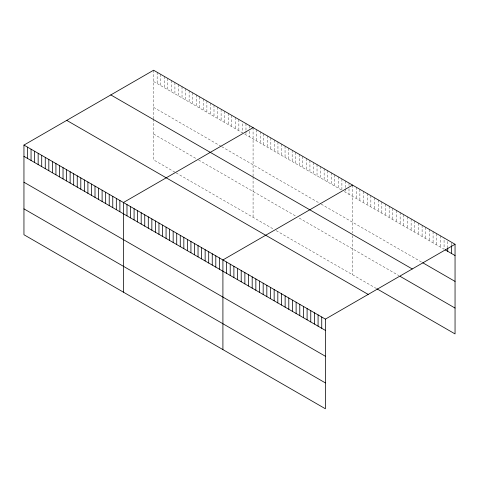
<?xml version="1.0" encoding="UTF-8"?>
<svg xmlns="http://www.w3.org/2000/svg" width="479" height="479" viewBox="0 0 479 479"><rect width="100%" height="100%" fill="white"/><g stroke="black" fill="none" stroke-linecap="round" stroke-linejoin="round"><path stroke-width="0.36" stroke-dasharray="2.4 1.8" d="M153.603 70.227L153.603 118.792M153.603 81.508L242.422 132.785L242.422 121.504M244.787 134.15L341.898 190.217M344.269 191.588L444.069 249.206L444.069 237.925M153.603 107.368L221.106 146.34M221.693 146.682L320.583 203.773M321.175 204.12L422.107 262.39M153.603 134.018L196.234 158.633M198.605 159.998L295.711 216.065M299.267 218.113L398.923 275.653M174.919 172.189L153.603 159.878L153.603 119.427M176.104 172.871L273.802 229.279M276.173 230.644L376.35 288.484M451.392 242.859L451.392 244.973M447.727 241.452L447.727 247.092M440.411 235.812L440.411 247.092M436.746 233.698L436.746 244.979M433.088 231.585L433.088 242.865M429.429 229.471L429.429 240.751M425.765 227.357L425.765 238.638M422.107 225.244L422.107 236.524M418.448 223.13L418.448 234.411M414.784 221.017L414.784 232.297M411.126 218.909L411.126 230.183M407.461 216.795L407.461 228.07M403.803 214.682L403.803 225.956M400.145 212.568L400.145 223.843M396.48 210.455L396.48 221.735M392.822 208.341L392.822 219.621M389.164 206.227L389.164 217.508M385.499 204.114L385.499 215.394M381.841 202L381.841 213.281M378.182 199.887L378.182 211.167M374.518 197.773L374.518 209.054M370.86 195.66L370.86 206.94M367.201 193.546L367.201 204.826M363.537 191.432L363.537 202.713M359.879 189.319L359.879 200.599M356.22 187.205L356.22 198.486M352.556 185.092L352.556 233.022M352.556 235.56L352.556 274.748M349.005 183.044L349.005 185.864M349.005 188.684L349.005 194.318M345.449 180.99L345.449 188.037M345.449 188.744L345.449 192.271M341.898 178.936L341.898 189.516M338.348 176.889L338.348 188.169M334.791 174.835L334.791 186.115M331.24 172.787L331.24 184.068M327.69 170.734L327.69 182.014M324.133 168.686L324.133 179.96M320.583 166.632L320.583 177.913M317.032 164.578L317.032 175.859M313.476 162.531L313.476 173.811M309.925 160.477L309.925 171.757M306.368 158.429L306.368 169.704M302.818 156.376L302.818 167.656M299.267 154.328L299.267 165.602M295.711 152.274L295.711 163.555M292.16 150.22L292.16 161.501M288.609 148.173L288.609 159.453M285.053 146.119L285.053 157.399M281.502 144.071L281.502 155.346M277.946 142.018L277.946 153.298M274.395 139.964L274.395 151.244M270.845 137.916L270.845 149.197M267.288 135.862L267.288 147.143M263.737 133.815L263.737 145.095M260.187 131.761L260.187 143.041M256.63 129.713L256.63 140.988M253.08 127.659L253.08 176.224M253.08 176.859L253.08 217.316M249.529 125.606L249.529 128.426M249.529 131.246L249.529 136.886M245.972 123.558L245.972 130.605M245.972 131.312L245.972 134.838M238.865 119.457L238.865 130.731M235.315 117.403L235.315 128.683M231.764 115.355L231.764 126.63M228.208 113.301L228.208 124.582M224.657 111.248L224.657 122.528M221.106 109.2L221.106 120.48M217.55 107.146L217.55 118.427M213.999 105.099L213.999 116.373M210.443 103.045L210.443 114.325M206.892 100.991L206.892 112.272M203.341 98.943L203.341 110.224M199.785 96.89L199.785 108.17M196.234 94.842L196.234 106.122M192.684 92.788L192.684 104.069M189.127 90.741L189.127 102.015M185.577 88.687L185.577 99.967M182.026 86.633L182.026 97.914M178.469 84.585L178.469 95.866M174.919 82.532L174.919 93.812M171.362 80.484L171.362 91.758M167.812 78.43L167.812 89.711M164.261 76.383L164.261 87.657M160.704 74.329L160.704 85.609M157.154 72.275L157.154 83.556"/><path stroke-width="0.72" d="M23.95 145.077L325.397 319.122L325.397 408.773L23.95 234.734L23.95 145.077L153.603 70.227L455.05 244.266L455.05 333.923L376.961 288.837M253.08 127.659L123.426 202.515L123.426 292.166M352.556 185.092L222.909 259.947L222.909 349.598M325.397 319.122L455.05 244.266M445.29 249.912L455.05 255.547M422.718 262.743L455.05 281.407M110.817 94.926L412.263 268.97M400.145 276.359L455.05 308.057M66.737 120.379L368.183 294.417M23.95 156.358L325.397 330.396M23.95 182.224L325.397 356.262M23.95 208.868L325.397 382.913M451.392 245.679L451.392 253.433M447.727 247.793L447.727 251.319M321.738 317.008L321.738 328.283M318.08 314.895L318.08 326.175M314.416 312.781L314.416 324.061M310.757 310.667L310.757 321.948M307.099 308.554L307.099 319.834M303.435 306.44L303.435 317.721M299.776 304.327L299.776 315.607M296.118 302.213L296.118 313.494M292.453 300.099L292.453 311.38M288.795 297.986L288.795 309.266M285.137 295.872L285.137 307.153M281.472 293.759L281.472 305.039M277.814 291.645L277.814 302.926M274.156 289.532L274.156 300.812M270.491 287.418L270.491 298.698M266.833 285.304L266.833 296.585M263.175 283.191L263.175 294.471M259.51 281.077L259.51 292.358M255.852 278.964L255.852 290.244M252.188 276.85L252.188 288.13M248.529 274.736L248.529 286.017M244.871 272.629L244.871 283.903M241.206 270.515L241.206 281.79M237.548 268.402L237.548 279.676M233.89 266.288L233.89 277.563M230.225 264.174L230.225 275.449M226.567 262.061L226.567 273.341M219.352 257.894L219.352 269.174M215.801 255.846L215.801 267.12M212.251 253.792L212.251 265.073M208.694 251.738L208.694 263.019M205.144 249.691L205.144 260.971M201.587 247.637L201.587 258.917M198.037 245.589L198.037 256.87M194.486 243.536L194.486 254.816M190.929 241.488L190.929 252.762M187.379 239.434L187.379 250.715M183.828 237.38L183.828 248.661M180.272 235.333L180.272 246.613M176.721 233.279L176.721 244.559M173.164 231.231L173.164 242.506M169.614 229.178L169.614 240.458M166.063 227.124L166.063 238.404M162.507 225.076L162.507 236.357M158.956 223.022L158.956 234.303M155.406 220.975L155.406 232.255M151.849 218.921L151.849 230.201M148.298 216.873L148.298 228.148M144.748 214.82L144.748 226.1M141.191 212.766L141.191 224.046M137.641 210.718L137.641 221.999M134.084 208.664L134.084 219.945M130.533 206.617L130.533 217.897M126.983 204.563L126.983 215.843M119.876 200.462L119.876 211.742M116.325 198.408L116.325 209.688M112.769 196.36L112.769 207.641M109.218 194.306L109.218 205.587M105.661 192.259L105.661 203.533M102.111 190.205L102.111 201.485M98.56 188.157L98.56 199.432M95.004 186.103L95.004 197.384M91.453 184.05L91.453 195.33M87.902 182.002L87.902 193.282M84.346 179.948L84.346 191.229M80.795 177.901L80.795 189.175M77.245 175.847L77.245 187.127M73.688 173.793L73.688 185.074M70.138 171.745L70.138 183.026M66.581 169.692L66.581 180.972M63.03 167.644L63.03 178.924M59.48 165.59L59.48 176.871M55.923 163.543L55.923 174.817M52.373 161.489L52.373 172.769M48.822 159.435L48.822 170.716M45.265 157.387L45.265 168.668M41.715 155.334L41.715 166.614M38.158 153.286L38.158 164.56M34.608 151.232L34.608 162.513M31.057 149.185L31.057 160.459M27.501 147.131L27.501 158.411"/></g></svg>
